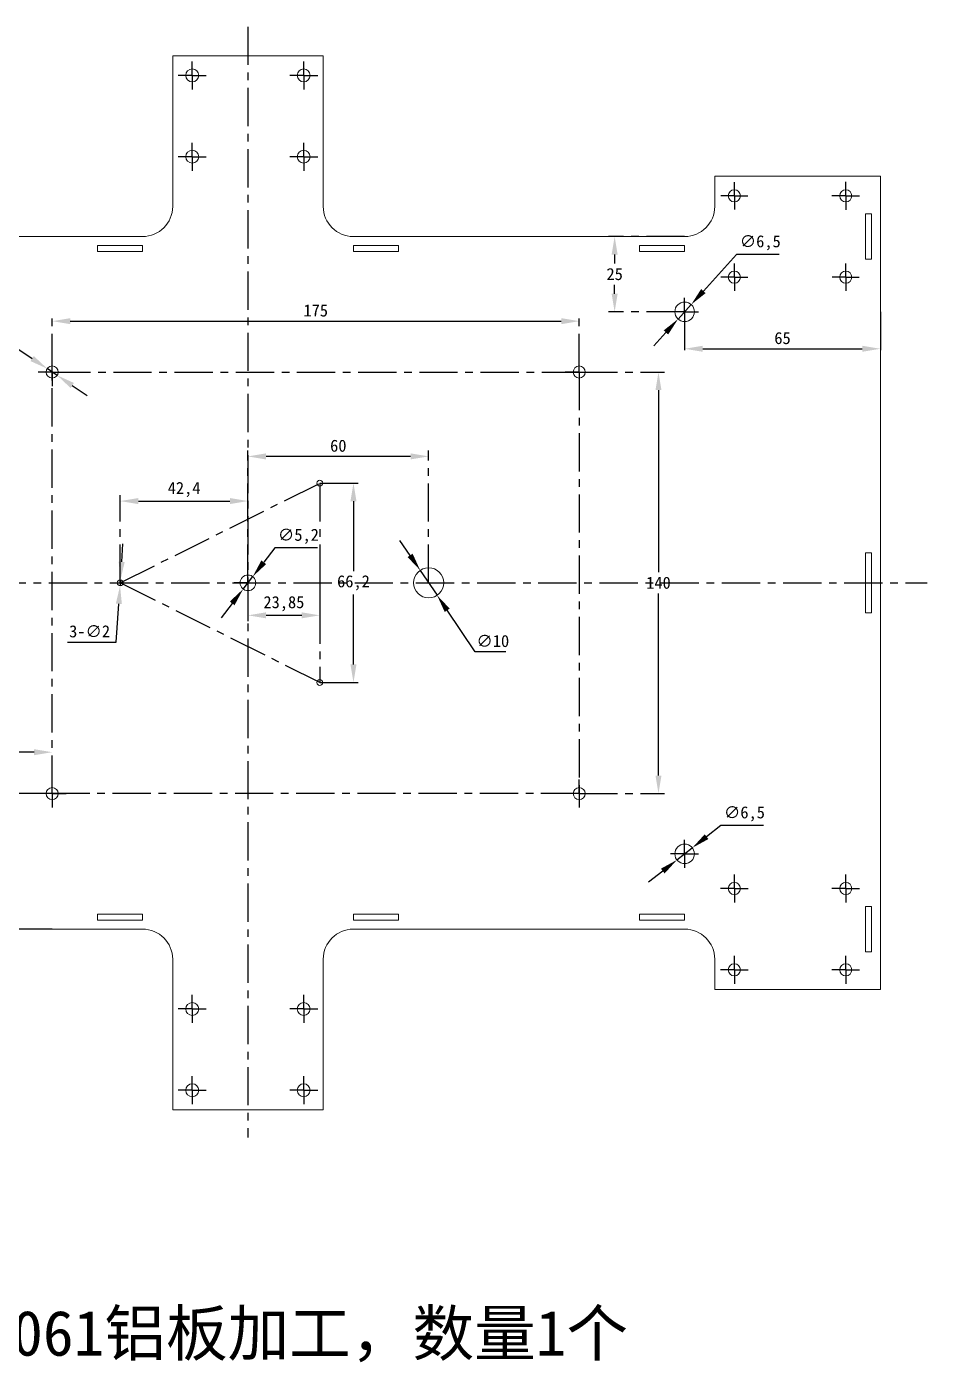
# Model space of a CAD drawing. Header units: millimetres. Extents: x -1259 to 2179, y 223 to 757.
# Drawn here: x -416.3 to -117.2, y 225.2 to 668.7 of the extents above; entities that cross this region are included whole.
import ezdxf

# ---------------------------------------------------------------- set-up
doc = ezdxf.new("R2010")
doc.units = ezdxf.units.MM
doc.header["$PDSIZE"] = -1
doc.linetypes.add('CENTERX2', pattern=[20.32, 12.7, -2.54, 2.54, -2.54])
doc.layers.add('10', color=7, linetype='Continuous')
doc.dimstyles.new('ISO-25', dxfattribs={"dimtxt": 2.5, "dimasz": 2.5, "dimexe": 1.25, "dimexo": 0.625, "dimtad": 1, "dimtxsty": 'Standard', "dimcen": 2.5, "dimadec": 0, "dimazin": 0, "dimtfac": 1, "dimtmove": 0, "dimatfit": 3, "dimfxl": 1, "dimarcsym": 0})

# ---------------------------------------------------------------- blocks, each defined once
blk = doc.blocks.new('SW_CENTERMARKSYMBOL_0')
at = {"layer": '10', "color": 0}
for p, q in [((0, 2.5), (0, 4.5)), ((-2.5, 0), (-4.5, 0)), ((0, 0), (-2.5, 0)), ((0, 0), (0, 2.5)), ((0, 0), (0, -2.5)), ((0, 0), (2.5, 0)), ((2.5, 0), (4.5, 0)), ((0, -2.5), (0, -4.5))]:
    blk.add_line(p, q, dxfattribs=at)
blk = doc.blocks.new('SW_CENTERMARKSYMBOL_1')
at = {"layer": '10', "color": 0}
for p, q in [((0, 2.5), (0, 4.5)), ((-2.5, 0), (-4.5, 0)), ((0, 0), (-2.5, 0)), ((0, 0), (0, 2.5)), ((0, 0), (0, -2.5)), ((0, 0), (2.5, 0)), ((2.5, 0), (4.5, 0)), ((0, -2.5), (0, -4.5))]:
    blk.add_line(p, q, dxfattribs=at)
blk = doc.blocks.new('SW_CENTERMARKSYMBOL_2')
at = {"layer": '10', "color": 0}
for p, q in [((0, 2.5), (0, 4.5)), ((-2.5, 0), (-4.5, 0)), ((0, 0), (-2.5, 0)), ((0, 0), (0, 2.5)), ((0, 0), (0, -2.5)), ((0, 0), (2.5, 0)), ((2.5, 0), (4.5, 0)), ((0, -2.5), (0, -4.5))]:
    blk.add_line(p, q, dxfattribs=at)
blk = doc.blocks.new('SW_CENTERMARKSYMBOL_3')
at = {"layer": '10', "color": 0}
for p, q in [((0, 2.5), (0, 4.5)), ((-2.5, 0), (-4.5, 0)), ((0, 0), (-2.5, 0)), ((0, 0), (0, 2.5)), ((0, 0), (0, -2.5)), ((0, 0), (2.5, 0)), ((2.5, 0), (4.5, 0)), ((0, -2.5), (0, -4.5))]:
    blk.add_line(p, q, dxfattribs=at)
blk = doc.blocks.new('SW_CENTERMARKSYMBOL_4')
at = {"layer": '10', "color": 0}
for p, q in [((0, 2.5), (0, 4.5)), ((-2.5, 0), (-4.5, 0)), ((0, 0), (-2.5, 0)), ((0, 0), (0, 2.5)), ((0, 0), (0, -2.5)), ((0, 0), (2.5, 0)), ((2.5, 0), (4.5, 0)), ((0, -2.5), (0, -4.5))]:
    blk.add_line(p, q, dxfattribs=at)
blk = doc.blocks.new('SW_CENTERMARKSYMBOL_5')
at = {"layer": '10', "color": 0}
for p, q in [((0, 2.5), (0, 4.5)), ((-2.5, 0), (-4.5, 0)), ((0, 0), (-2.5, 0)), ((0, 0), (0, 2.5)), ((0, 0), (0, -2.5)), ((0, 0), (2.5, 0)), ((2.5, 0), (4.5, 0)), ((0, -2.5), (0, -4.5))]:
    blk.add_line(p, q, dxfattribs=at)
blk = doc.blocks.new('SW_CENTERMARKSYMBOL_6')
at = {"layer": '10', "color": 0}
for p, q in [((0, 2.5), (0, 4.5)), ((-2.5, 0), (-4.5, 0)), ((0, 0), (-2.5, 0)), ((0, 0), (0, 2.5)), ((0, 0), (0, -2.5)), ((0, 0), (2.5, 0)), ((2.5, 0), (4.5, 0)), ((0, -2.5), (0, -4.5))]:
    blk.add_line(p, q, dxfattribs=at)
blk = doc.blocks.new('SW_CENTERMARKSYMBOL_7')
at = {"layer": '10', "color": 0}
for p, q in [((0, 2.5), (0, 4.5)), ((-2.5, 0), (-4.5, 0)), ((0, 0), (-2.5, 0)), ((0, 0), (0, 2.5)), ((0, 0), (0, -2.5)), ((0, 0), (2.5, 0)), ((2.5, 0), (4.5, 0)), ((0, -2.5), (0, -4.5))]:
    blk.add_line(p, q, dxfattribs=at)
blk = doc.blocks.new('SW_CENTERMARKSYMBOL_16')
at = {"layer": '10', "color": 0}
for p, q in [((0, 2.5), (0, 4.65)), ((-2.5, 0), (-4.65, 0)), ((0, 0), (-2.5, 0)), ((0, 0), (0, 2.5)), ((0, 0), (0, -2.5)), ((0, 0), (2.5, 0)), ((2.5, 0), (4.65, 0)), ((0, -2.5), (0, -4.65))]:
    blk.add_line(p, q, dxfattribs=at)
blk = doc.blocks.new('SW_CENTERMARKSYMBOL_17')
at = {"layer": '10', "color": 0}
for p, q in [((0, 2.5), (0, 4.65)), ((-2.5, 0), (-4.65, 0)), ((0, 0), (-2.5, 0)), ((0, 0), (0, 2.5)), ((0, 0), (0, -2.5)), ((0, 0), (2.5, 0)), ((2.5, 0), (4.65, 0)), ((0, -2.5), (0, -4.65))]:
    blk.add_line(p, q, dxfattribs=at)
blk = doc.blocks.new('SW_CENTERMARKSYMBOL_18')
at = {"layer": '10', "color": 0}
for p, q in [((0, 2.5), (0, 4.65)), ((-2.5, 0), (-4.65, 0)), ((0, 0), (-2.5, 0)), ((0, 0), (0, 2.5)), ((0, 0), (0, -2.5)), ((0, 0), (2.5, 0)), ((2.5, 0), (4.65, 0)), ((0, -2.5), (0, -4.65))]:
    blk.add_line(p, q, dxfattribs=at)
blk = doc.blocks.new('SW_CENTERMARKSYMBOL_19')
at = {"layer": '10', "color": 0}
for p, q in [((0, 2.5), (0, 4.65)), ((-2.5, 0), (-4.65, 0)), ((0, 0), (-2.5, 0)), ((0, 0), (0, 2.5)), ((0, 0), (0, -2.5)), ((0, 0), (2.5, 0)), ((2.5, 0), (4.65, 0)), ((0, -2.5), (0, -4.65))]:
    blk.add_line(p, q, dxfattribs=at)
blk = doc.blocks.new('SW_CENTERMARKSYMBOL_20')
at = {"layer": '10', "color": 0}
for p, q in [((0, 2.5), (0, 4.65)), ((-2.5, 0), (-4.65, 0)), ((0, 0), (-2.5, 0)), ((0, 0), (0, 2.5)), ((0, 0), (0, -2.5)), ((0, 0), (2.5, 0)), ((2.5, 0), (4.65, 0)), ((0, -2.5), (0, -4.65))]:
    blk.add_line(p, q, dxfattribs=at)
blk = doc.blocks.new('SW_CENTERMARKSYMBOL_21')
at = {"layer": '10', "color": 0}
for p, q in [((0, 2.5), (0, 4.65)), ((-2.5, 0), (-4.65, 0)), ((0, 0), (-2.5, 0)), ((0, 0), (0, 2.5)), ((0, 0), (0, -2.5)), ((0, 0), (2.5, 0)), ((2.5, 0), (4.65, 0)), ((0, -2.5), (0, -4.65))]:
    blk.add_line(p, q, dxfattribs=at)
blk = doc.blocks.new('SW_CENTERMARKSYMBOL_22')
at = {"layer": '10', "color": 0}
for p, q in [((0, 2.5), (0, 4.65)), ((-2.5, 0), (-4.65, 0)), ((0, 0), (-2.5, 0)), ((0, 0), (0, 2.5)), ((0, 0), (0, -2.5)), ((0, 0), (2.5, 0)), ((2.5, 0), (4.65, 0)), ((0, -2.5), (0, -4.65))]:
    blk.add_line(p, q, dxfattribs=at)
blk = doc.blocks.new('SW_CENTERMARKSYMBOL_23')
at = {"layer": '10', "color": 0}
for p, q in [((0, 2.5), (0, 4.65)), ((-2.5, 0), (-4.65, 0)), ((0, 0), (-2.5, 0)), ((0, 0), (0, 2.5)), ((0, 0), (0, -2.5)), ((0, 0), (2.5, 0)), ((2.5, 0), (4.65, 0)), ((0, -2.5), (0, -4.65))]:
    blk.add_line(p, q, dxfattribs=at)
blk = doc.blocks.new('SW_CENTERMARKSYMBOL_24')
at = {"layer": '10', "color": 0}
for p, q in [((0, 2.5), (0, 4.6)), ((-2.5, 0), (-4.6, 0)), ((0, 0), (-2.5, 0)), ((0, 0), (0, 2.5)), ((0, 0), (0, -2.5)), ((0, 0), (2.5, 0)), ((2.5, 0), (4.6, 0)), ((0, -2.5), (0, -4.6))]:
    blk.add_line(p, q, dxfattribs=at)
blk = doc.blocks.new('SW_CENTERMARKSYMBOL_28')
at = {"layer": '10', "color": 0}
for p, q in [((0, 2.5), (0, 4.6)), ((-2.5, 0), (-4.6, 0)), ((0, 0), (-2.5, 0)), ((0, 0), (0, 2.5)), ((0, 0), (0, -2.5)), ((0, 0), (2.5, 0)), ((2.5, 0), (4.6, 0)), ((0, -2.5), (0, -4.6))]:
    blk.add_line(p, q, dxfattribs=at)
blk = doc.blocks.new('SW_CENTERMARKSYMBOL_29')
at = {"layer": '10', "color": 0}
for p, q in [((0, 2.5), (0, 4.6)), ((-2.5, 0), (-4.6, 0)), ((0, 0), (-2.5, 0)), ((0, 0), (0, 2.5)), ((0, 0), (0, -2.5)), ((0, 0), (2.5, 0)), ((2.5, 0), (4.6, 0)), ((0, -2.5), (0, -4.6))]:
    blk.add_line(p, q, dxfattribs=at)
blk = doc.blocks.new('SW_CENTERMARKSYMBOL_30')
at = {"layer": '10', "color": 0}
for p, q in [((0, 2.5), (0, 4.6)), ((-2.5, 0), (-4.6, 0)), ((0, 0), (-2.5, 0)), ((0, 0), (0, 2.5)), ((0, 0), (0, -2.5)), ((0, 0), (2.5, 0)), ((2.5, 0), (4.6, 0)), ((0, -2.5), (0, -4.6))]:
    blk.add_line(p, q, dxfattribs=at)
blk = doc.blocks.new('SW_CENTERMARKSYMBOL_31')
at = {"layer": '10', "color": 0}
for p, q in [((0, 2.5), (0, 4.6)), ((-2.5, 0), (-4.6, 0)), ((0, 0), (-2.5, 0)), ((0, 0), (0, 2.5)), ((0, 0), (0, -2.5)), ((0, 0), (2.5, 0)), ((2.5, 0), (4.6, 0)), ((0, -2.5), (0, -4.6))]:
    blk.add_line(p, q, dxfattribs=at)
blk = doc.blocks.new('SW_CENTERMARKSYMBOL_32')
at = {"layer": '10', "color": 0}
for p, q in [((0, 2.5), (0, 4.6)), ((-2.5, 0), (-4.6, 0)), ((0, 0), (-2.5, 0)), ((0, 0), (0, 2.5)), ((0, 0), (0, -2.5)), ((0, 0), (2.5, 0)), ((2.5, 0), (4.6, 0)), ((0, -2.5), (0, -4.6))]:
    blk.add_line(p, q, dxfattribs=at)
blk = doc.blocks.new('SW_CENTERMARKSYMBOL_33')
at = {"layer": '10', "color": 0}
for p, q in [((0, 2.5), (0, 4.6)), ((-2.5, 0), (-4.6, 0)), ((0, 0), (-2.5, 0)), ((0, 0), (0, 2.5)), ((0, 0), (0, -2.5)), ((0, 0), (2.5, 0)), ((2.5, 0), (4.6, 0)), ((0, -2.5), (0, -4.6))]:
    blk.add_line(p, q, dxfattribs=at)
blk = doc.blocks.new('SW_CENTERMARKSYMBOL_35')
at = {"layer": '10', "color": 0}
for p, q in [((0, 2.5), (0, 4.6)), ((-2.5, 0), (-4.6, 0)), ((0, 0), (-2.5, 0)), ((0, 0), (0, 2.5)), ((0, 0), (0, -2.5)), ((0, 0), (2.5, 0)), ((2.5, 0), (4.6, 0)), ((0, -2.5), (0, -4.6))]:
    blk.add_line(p, q, dxfattribs=at)
blk = doc.blocks.new('SW_CENTERMARKSYMBOL_36')
at = {"layer": '10', "color": 0}
for p, q in [((0, 2.5), (0, 4.6)), ((-2.5, 0), (-4.6, 0)), ((0, 0), (-2.5, 0)), ((0, 0), (0, 2.5)), ((0, 0), (0, -2.5)), ((0, 0), (2.5, 0)), ((2.5, 0), (4.6, 0)), ((0, -2.5), (0, -4.6))]:
    blk.add_line(p, q, dxfattribs=at)
blk = doc.blocks.new('SW_CENTERMARKSYMBOL_37')
at = {"layer": '10', "color": 0}
for p, q in [((0, 2.5), (0, 4.6)), ((-2.5, 0), (-4.6, 0)), ((0, 0), (-2.5, 0)), ((0, 0), (0, 2.5)), ((0, 0), (0, -2.5)), ((0, 0), (2.5, 0)), ((2.5, 0), (4.6, 0)), ((0, -2.5), (0, -4.6))]:
    blk.add_line(p, q, dxfattribs=at)
blk = doc.blocks.new('SW_CENTERMARKSYMBOL_38')
at = {"layer": '10', "color": 0}
for p, q in [((0, 2.5), (0, 4.6)), ((-2.5, 0), (-4.6, 0)), ((0, 0), (-2.5, 0)), ((0, 0), (0, 2.5)), ((0, 0), (0, -2.5)), ((0, 0), (2.5, 0)), ((2.5, 0), (4.6, 0)), ((0, -2.5), (0, -4.6))]:
    blk.add_line(p, q, dxfattribs=at)
blk = doc.blocks.new('SW_CENTERMARKSYMBOL_39')
at = {"layer": '10', "color": 0}
for p, q in [((0, 2.5), (0, 4.6)), ((-2.5, 0), (-4.6, 0)), ((0, 0), (-2.5, 0)), ((0, 0), (0, 2.5)), ((0, 0), (0, -2.5)), ((0, 0), (2.5, 0)), ((2.5, 0), (4.6, 0)), ((0, -2.5), (0, -4.6))]:
    blk.add_line(p, q, dxfattribs=at)
blk = doc.blocks.new('SW_CENTERMARKSYMBOL_40')
at = {"layer": '10', "color": 0}
for p, q in [((-2.5, 0), (-4.25, 0)), ((0, 0), (-2.5, 0)), ((0, 2.5), (0, 4.25)), ((0, 0), (0, 2.5)), ((0, 0), (0, -2.5)), ((0, 0), (2.5, 0)), ((2.5, 0), (4.25, 0)), ((0, -2.5), (0, -4.25))]:
    blk.add_line(p, q, dxfattribs=at)
blk = doc.blocks.new('SW_CENTERMARKSYMBOL_41')
at = {"layer": '10', "color": 0}
for p, q in [((-2.5, 0), (-4.25, 0)), ((0, 0), (-2.5, 0)), ((0, 2.5), (0, 4.25)), ((0, 0), (0, 2.5)), ((0, 0), (0, -2.5)), ((0, 0), (2.5, 0)), ((2.5, 0), (4.25, 0)), ((0, -2.5), (0, -4.25))]:
    blk.add_line(p, q, dxfattribs=at)
blk = doc.blocks.new('SW_CENTERMARKSYMBOL_42')
at = {"layer": '10', "color": 0}
for p, q in [((-2.5, 0), (-4.25, 0)), ((0, 0), (-2.5, 0)), ((0, 2.5), (0, 4.25)), ((0, 0), (0, 2.5)), ((0, 0), (0, -2.5)), ((0, 0), (2.5, 0)), ((2.5, 0), (4.25, 0)), ((0, -2.5), (0, -4.25))]:
    blk.add_line(p, q, dxfattribs=at)
blk = doc.blocks.new('SW_CENTERMARKSYMBOL_51')
at = {"layer": '10', "color": 0}
for p, q in [((0, 2.5), (0, 4.5)), ((-2.5, 0), (-4.5, 0)), ((0, 0), (-2.5, 0)), ((0, 0), (0, 2.5)), ((0, 0), (0, -2.5)), ((0, 0), (2.5, 0)), ((2.5, 0), (4.5, 0)), ((0, -2.5), (0, -4.5))]:
    blk.add_line(p, q, dxfattribs=at)
blk = doc.blocks.new('SW_CENTERMARKSYMBOL_52')
at = {"layer": '10', "color": 0}
for p, q in [((0, 2.5), (0, 4.5)), ((-2.5, 0), (-4.5, 0)), ((0, 0), (-2.5, 0)), ((0, 0), (0, 2.5)), ((0, 0), (0, -2.5)), ((0, 0), (2.5, 0)), ((2.5, 0), (4.5, 0)), ((0, -2.5), (0, -4.5))]:
    blk.add_line(p, q, dxfattribs=at)
blk = doc.blocks.new('SW_CENTERMARKSYMBOL_53')
at = {"layer": '10', "color": 0}
for p, q in [((0, 2.5), (0, 4.5)), ((-2.5, 0), (-4.5, 0)), ((0, 0), (-2.5, 0)), ((0, 0), (0, 2.5)), ((0, 0), (0, -2.5)), ((0, 0), (2.5, 0)), ((2.5, 0), (4.5, 0)), ((0, -2.5), (0, -4.5))]:
    blk.add_line(p, q, dxfattribs=at)
blk = doc.blocks.new('SW_CENTERMARKSYMBOL_54')
at = {"layer": '10', "color": 0}
for p, q in [((0, 2.5), (0, 4.5)), ((-2.5, 0), (-4.5, 0)), ((0, 0), (-2.5, 0)), ((0, 0), (0, 2.5)), ((0, 0), (0, -2.5)), ((0, 0), (2.5, 0)), ((2.5, 0), (4.5, 0)), ((0, -2.5), (0, -4.5))]:
    blk.add_line(p, q, dxfattribs=at)
blk = doc.blocks.new('SW_CENTERMARKSYMBOL_55')
at = {"layer": '10', "color": 0}
for p, q in [((0, 2.5), (0, 4.5)), ((-2.5, 0), (-4.5, 0)), ((0, 0), (-2.5, 0)), ((0, 0), (0, 2.5)), ((0, 0), (0, -2.5)), ((0, 0), (2.5, 0)), ((2.5, 0), (4.5, 0)), ((0, -2.5), (0, -4.5))]:
    blk.add_line(p, q, dxfattribs=at)
blk = doc.blocks.new('SW_CENTERMARKSYMBOL_56')
at = {"layer": '10', "color": 0}
for p, q in [((0, 2.5), (0, 4.5)), ((-2.5, 0), (-4.5, 0)), ((0, 0), (-2.5, 0)), ((0, 0), (0, 2.5)), ((0, 0), (0, -2.5)), ((0, 0), (2.5, 0)), ((2.5, 0), (4.5, 0)), ((0, -2.5), (0, -4.5))]:
    blk.add_line(p, q, dxfattribs=at)
blk = doc.blocks.new('SW_CENTERMARKSYMBOL_57')
at = {"layer": '10', "color": 0}
for p, q in [((0, 2.5), (0, 4.5)), ((-2.5, 0), (-4.5, 0)), ((0, 0), (-2.5, 0)), ((0, 0), (0, 2.5)), ((0, 0), (0, -2.5)), ((0, 0), (2.5, 0)), ((2.5, 0), (4.5, 0)), ((0, -2.5), (0, -4.5))]:
    blk.add_line(p, q, dxfattribs=at)
blk = doc.blocks.new('SW_CENTERMARKSYMBOL_58')
at = {"layer": '10', "color": 0}
for p, q in [((0, 2.5), (0, 4.5)), ((-2.5, 0), (-4.5, 0)), ((0, 0), (-2.5, 0)), ((0, 0), (0, 2.5)), ((0, 0), (0, -2.5)), ((0, 0), (2.5, 0)), ((2.5, 0), (4.5, 0)), ((0, -2.5), (0, -4.5))]:
    blk.add_line(p, q, dxfattribs=at)
blk = doc.blocks.new('SW_CENTERMARKSYMBOL_59')
at = {"layer": '10', "color": 0}
for p, q in [((0, 2.5), (0, 4.5)), ((-2.5, 0), (-4.5, 0)), ((0, 0), (-2.5, 0)), ((0, 0), (0, 2.5)), ((0, 0), (0, -2.5)), ((0, 0), (2.5, 0)), ((2.5, 0), (4.5, 0)), ((0, -2.5), (0, -4.5))]:
    blk.add_line(p, q, dxfattribs=at)
blk = doc.blocks.new('SW_CENTERMARKSYMBOL_63')
at = {"layer": '10', "color": 0}
for p, q in [((0, 2.5), (0, 4.65)), ((-2.5, 0), (-4.65, 0)), ((0, 0), (-2.5, 0)), ((0, 0), (0, 2.5)), ((0, 0), (0, -2.5)), ((0, 0), (2.5, 0)), ((2.5, 0), (4.65, 0)), ((0, -2.5), (0, -4.65))]:
    blk.add_line(p, q, dxfattribs=at)
blk = doc.blocks.new('SW_CENTERMARKSYMBOL_64')
at = {"layer": '10', "color": 0}
for p, q in [((0, 2.5), (0, 4.65)), ((-2.5, 0), (-4.65, 0)), ((0, 0), (-2.5, 0)), ((0, 0), (0, 2.5)), ((0, 0), (0, -2.5)), ((0, 0), (2.5, 0)), ((2.5, 0), (4.65, 0)), ((0, -2.5), (0, -4.65))]:
    blk.add_line(p, q, dxfattribs=at)
blk = doc.blocks.new('SW_CENTERMARKSYMBOL_65')
at = {"layer": '10', "color": 0}
for p, q in [((0, 2.5), (0, 4.65)), ((-2.5, 0), (-4.65, 0)), ((0, 0), (-2.5, 0)), ((0, 0), (0, 2.5)), ((0, 0), (0, -2.5)), ((0, 0), (2.5, 0)), ((2.5, 0), (4.65, 0)), ((0, -2.5), (0, -4.65))]:
    blk.add_line(p, q, dxfattribs=at)
blk = doc.blocks.new('SW_CENTERMARKSYMBOL_66')
at = {"layer": '10', "color": 0}
for p, q in [((0, 2.5), (0, 4.65)), ((-2.5, 0), (-4.65, 0)), ((0, 0), (-2.5, 0)), ((0, 0), (0, 2.5)), ((0, 0), (0, -2.5)), ((0, 0), (2.5, 0)), ((2.5, 0), (4.65, 0)), ((0, -2.5), (0, -4.65))]:
    blk.add_line(p, q, dxfattribs=at)
blk = doc.blocks.new('SW_CENTERMARKSYMBOL_67')
at = {"layer": '10', "color": 0}
for p, q in [((0, 2.5), (0, 4.65)), ((-2.5, 0), (-4.65, 0)), ((0, 0), (-2.5, 0)), ((0, 0), (0, 2.5)), ((0, 0), (0, -2.5)), ((0, 0), (2.5, 0)), ((2.5, 0), (4.65, 0)), ((0, -2.5), (0, -4.65))]:
    blk.add_line(p, q, dxfattribs=at)
blk = doc.blocks.new('SW_CENTERMARKSYMBOL_68')
at = {"layer": '10', "color": 0}
for p, q in [((0, 2.5), (0, 4.6)), ((-2.5, 0), (-4.6, 0)), ((0, 0), (-2.5, 0)), ((0, 0), (0, 2.5)), ((0, 0), (0, -2.5)), ((0, 0), (2.5, 0)), ((2.5, 0), (4.6, 0)), ((0, -2.5), (0, -4.6))]:
    blk.add_line(p, q, dxfattribs=at)
blk = doc.blocks.new('*D165')
at = {"color": 3, "lineweight": -2, "transparency": 16777216}
for p, q in [((-384.72, 491), (-384.32, 496.98)), ((-385.12, 485.01), (-385.26, 483.01)), ((-386.51, 464.36), (-385.66, 477.03)), ((-402.7, 464.36), (-386.51, 464.36))]:
    blk.add_line(p, q, dxfattribs=at)
at = {"color": 3, "linetype": 'CENTERX2', "transparency": 16777216}
for points in [[(-385.72, 491.06), (-383.72, 490.93), (-385.12, 485.01)], [(-386.66, 477.09), (-384.66, 476.96), (-385.26, 483.01)]]:
    blk.add_solid(points, dxfattribs=at)
at = {"layer": 'Defpoints', "color": 0, "linetype": 'CENTERX2', "transparency": 16777216}
for p in [(-385.12, 485.01), (-385.26, 483.01)]:
    blk.add_point(p, dxfattribs=at)
at = {"color": 3, "linetype": 'CENTERX2', "transparency": 16777216, "insert": (-395.37, 467.88), "char_height": 4, "attachment_point": 5}
blk.add_mtext('3-∅2', dxfattribs=at)
blk = doc.blocks.new('*D166')
at = {"color": 3, "lineweight": -2, "transparency": 16777216}
for p, q in [((-440.07, 564.8), (-423.88, 564.8)), ((-423.88, 564.8), (-414.44, 558.47)), ((-406.13, 552.9), (-409.45, 555.13)), ((-401.15, 549.56), (-396.16, 546.21))]:
    blk.add_line(p, q, dxfattribs=at)
at = {"color": 3, "linetype": 'CENTERX2', "transparency": 16777216}
for points in [[(-413.88, 559.3), (-414.99, 557.64), (-409.45, 555.13)], [(-400.59, 550.39), (-401.7, 548.72), (-406.13, 552.9)]]:
    blk.add_solid(points, dxfattribs=at)
at = {"layer": 'Defpoints', "color": 0, "linetype": 'CENTERX2', "transparency": 16777216}
for p in [(-409.45, 555.13), (-406.13, 552.9)]:
    blk.add_point(p, dxfattribs=at)
at = {"color": 3, "linetype": 'CENTERX2', "transparency": 16777216, "insert": (-432.74, 568.33), "char_height": 4, "attachment_point": 5}
blk.add_mtext('4-M4', dxfattribs=at)
blk = doc.blocks.new('*D167')
at = {"color": 3, "linetype": 'CENTERX2', "lineweight": -2, "transparency": 16777216}
for p, q in [((-407.79, 554.01), (-407.79, 572.9)), ((-232.79, 554.01), (-232.79, 572.9))]:
    blk.add_line(p, q, dxfattribs=at)
at = {"color": 3, "lineweight": -2, "transparency": 16777216}
blk.add_line((-401.79, 570.9), (-238.79, 570.9), dxfattribs=at)
at = {"color": 3, "linetype": 'CENTERX2', "transparency": 16777216}
for points in [[(-401.79, 571.9), (-401.79, 569.9), (-407.79, 570.9)], [(-238.79, 571.9), (-238.79, 569.9), (-232.79, 570.9)]]:
    blk.add_solid(points, dxfattribs=at)
at = {"layer": 'Defpoints', "color": 0, "linetype": 'CENTERX2', "transparency": 16777216}
for p in [(-232.79, 570.9), (-407.79, 554.01), (-232.79, 554.01)]:
    blk.add_point(p, dxfattribs=at)
at = {"color": 3, "linetype": 'CENTERX2', "transparency": 16777216, "insert": (-320.29, 574.42), "char_height": 4, "attachment_point": 5}
blk.add_mtext('175', dxfattribs=at)
blk = doc.blocks.new('*D168')
at = {"color": 3, "linetype": 'CENTERX2', "lineweight": -2, "transparency": 16777216}
for p, q in [((-232.79, 554.01), (-204.48, 554.01)), ((-232.79, 414.01), (-204.48, 414.01))]:
    blk.add_line(p, q, dxfattribs=at)
at = {"color": 3, "lineweight": -2, "transparency": 16777216}
for p, q in [((-206.48, 548.01), (-206.48, 487.54)), ((-206.48, 420.01), (-206.48, 480.49))]:
    blk.add_line(p, q, dxfattribs=at)
at = {"color": 3, "linetype": 'CENTERX2', "transparency": 16777216}
for points in [[(-207.48, 548.01), (-205.48, 548.01), (-206.48, 554.01)], [(-207.48, 420.01), (-205.48, 420.01), (-206.48, 414.01)]]:
    blk.add_solid(points, dxfattribs=at)
at = {"layer": 'Defpoints', "color": 0, "linetype": 'CENTERX2', "transparency": 16777216}
for p in [(-232.79, 554.01), (-206.48, 554.01), (-232.79, 414.01)]:
    blk.add_point(p, dxfattribs=at)
at = {"color": 3, "linetype": 'CENTERX2', "transparency": 16777216, "insert": (-206.48, 484.01), "char_height": 4, "attachment_point": 5}
blk.add_mtext('140', dxfattribs=at)
blk = doc.blocks.new('*D169')
at = {"color": 3, "linetype": 'CENTERX2', "lineweight": -2, "transparency": 16777216}
for p, q in [((-407.79, 414.01), (-426.95, 414.01)), ((-407.79, 369.01), (-426.95, 369.01))]:
    blk.add_line(p, q, dxfattribs=at)
at = {"color": 3, "lineweight": -2, "transparency": 16777216}
for p, q in [((-424.95, 408.01), (-424.95, 395.04)), ((-424.95, 375.01), (-424.95, 387.99))]:
    blk.add_line(p, q, dxfattribs=at)
at = {"color": 3, "linetype": 'CENTERX2', "transparency": 16777216}
for points in [[(-425.95, 408.01), (-423.95, 408.01), (-424.95, 414.01)], [(-425.95, 375.01), (-423.95, 375.01), (-424.95, 369.01)]]:
    blk.add_solid(points, dxfattribs=at)
at = {"layer": 'Defpoints', "color": 0, "linetype": 'CENTERX2', "transparency": 16777216}
for p in [(-407.79, 414.01), (-424.95, 369.01), (-407.79, 369.01)]:
    blk.add_point(p, dxfattribs=at)
at = {"color": 3, "linetype": 'CENTERX2', "transparency": 16777216, "insert": (-424.95, 391.51), "char_height": 4, "attachment_point": 5}
blk.add_mtext('45', dxfattribs=at)
blk = doc.blocks.new('*D170')
at = {"color": 3, "linetype": 'CENTERX2', "lineweight": -2, "transparency": 16777216}
for p, q in [((-552.79, 414.01), (-552.79, 429.77)), ((-407.79, 414.01), (-407.79, 429.77))]:
    blk.add_line(p, q, dxfattribs=at)
at = {"color": 3, "lineweight": -2, "transparency": 16777216}
blk.add_line((-413.79, 427.77), (-546.79, 427.77), dxfattribs=at)
at = {"color": 3, "linetype": 'CENTERX2', "transparency": 16777216}
for points in [[(-546.79, 428.77), (-546.79, 426.77), (-552.79, 427.77)], [(-413.79, 428.77), (-413.79, 426.77), (-407.79, 427.77)]]:
    blk.add_solid(points, dxfattribs=at)
at = {"layer": 'Defpoints', "color": 0, "linetype": 'CENTERX2', "transparency": 16777216}
for p in [(-552.79, 427.77), (-552.79, 414.01), (-407.79, 414.01)]:
    blk.add_point(p, dxfattribs=at)
at = {"color": 3, "linetype": 'CENTERX2', "transparency": 16777216, "insert": (-480.29, 431.29), "char_height": 4, "attachment_point": 5}
blk.add_mtext('145', dxfattribs=at)
blk = doc.blocks.new('*D171')
at = {"color": 3, "linetype": 'CENTERX2', "lineweight": -2, "transparency": 16777216}
for p, q in [((-342.79, 484.01), (-342.79, 527.99)), ((-282.79, 484.01), (-282.79, 527.99))]:
    blk.add_line(p, q, dxfattribs=at)
at = {"color": 3, "lineweight": -2, "transparency": 16777216}
blk.add_line((-288.79, 525.99), (-336.79, 525.99), dxfattribs=at)
at = {"color": 3, "linetype": 'CENTERX2', "transparency": 16777216}
for points in [[(-336.79, 526.99), (-336.79, 524.99), (-342.79, 525.99)], [(-288.79, 526.99), (-288.79, 524.99), (-282.79, 525.99)]]:
    blk.add_solid(points, dxfattribs=at)
at = {"layer": 'Defpoints', "color": 0, "linetype": 'CENTERX2', "transparency": 16777216}
for p in [(-342.79, 525.99), (-342.79, 484.01), (-282.79, 484.01)]:
    blk.add_point(p, dxfattribs=at)
at = {"color": 3, "linetype": 'CENTERX2', "transparency": 16777216, "insert": (-312.79, 529.52), "char_height": 4, "attachment_point": 5}
blk.add_mtext('60', dxfattribs=at)
blk = doc.blocks.new('*D172')
at = {"color": 3, "linetype": 'CENTERX2', "lineweight": -2, "transparency": 16777216}
for p, q in [((-197.79, 599.01), (-223.03, 599.01)), ((-197.79, 574.01), (-223.03, 574.01))]:
    blk.add_line(p, q, dxfattribs=at)
at = {"color": 3, "lineweight": -2, "transparency": 16777216}
for p, q in [((-221.03, 593.01), (-221.03, 590.04)), ((-221.03, 580.01), (-221.03, 582.99))]:
    blk.add_line(p, q, dxfattribs=at)
at = {"color": 3, "linetype": 'CENTERX2', "transparency": 16777216}
for points in [[(-222.03, 593.01), (-220.03, 593.01), (-221.03, 599.01)], [(-222.03, 580.01), (-220.03, 580.01), (-221.03, 574.01)]]:
    blk.add_solid(points, dxfattribs=at)
at = {"layer": 'Defpoints', "color": 0, "linetype": 'CENTERX2', "transparency": 16777216}
for p in [(-221.03, 599.01), (-197.79, 599.01), (-197.79, 574.01)]:
    blk.add_point(p, dxfattribs=at)
at = {"color": 3, "linetype": 'CENTERX2', "transparency": 16777216, "insert": (-221.03, 586.51), "char_height": 4, "attachment_point": 5}
blk.add_mtext('25', dxfattribs=at)
blk = doc.blocks.new('*D173')
at = {"color": 3, "linetype": 'CENTERX2', "lineweight": -2, "transparency": 16777216}
for p, q in [((-197.79, 574.01), (-197.79, 559.73)), ((-132.79, 574.01), (-132.79, 559.73))]:
    blk.add_line(p, q, dxfattribs=at)
at = {"color": 3, "lineweight": -2, "transparency": 16777216}
blk.add_line((-191.79, 561.73), (-138.79, 561.73), dxfattribs=at)
at = {"color": 3, "linetype": 'CENTERX2', "transparency": 16777216}
for points in [[(-191.79, 562.73), (-191.79, 560.73), (-197.79, 561.73)], [(-138.79, 562.73), (-138.79, 560.73), (-132.79, 561.73)]]:
    blk.add_solid(points, dxfattribs=at)
at = {"layer": 'Defpoints', "color": 0, "linetype": 'CENTERX2', "transparency": 16777216}
for p in [(-197.79, 574.01), (-132.79, 574.01), (-132.79, 561.73)]:
    blk.add_point(p, dxfattribs=at)
at = {"color": 3, "linetype": 'CENTERX2', "transparency": 16777216, "insert": (-165.29, 565.26), "char_height": 4, "attachment_point": 5}
blk.add_mtext('65', dxfattribs=at)
blk = doc.blocks.new('*D174')
at = {"color": 3, "lineweight": -2, "transparency": 16777216}
for p, q in [((-180.54, 593.06), (-191.58, 580.87)), ((-166.35, 593.06), (-180.54, 593.06)), ((-199.97, 571.6), (-195.61, 576.42)), ((-204, 567.16), (-208.03, 562.71))]:
    blk.add_line(p, q, dxfattribs=at)
at = {"color": 3, "linetype": 'CENTERX2', "transparency": 16777216}
for points in [[(-192.32, 581.54), (-190.84, 580.2), (-195.61, 576.42)], [(-204.74, 567.83), (-203.26, 566.48), (-199.97, 571.6)]]:
    blk.add_solid(points, dxfattribs=at)
at = {"layer": 'Defpoints', "color": 0, "linetype": 'CENTERX2', "transparency": 16777216}
for p in [(-195.61, 576.42), (-199.97, 571.6)]:
    blk.add_point(p, dxfattribs=at)
at = {"color": 3, "linetype": 'CENTERX2', "transparency": 16777216, "insert": (-172.68, 596.91), "char_height": 4, "attachment_point": 5}
blk.add_mtext('∅6,5', dxfattribs=at)
blk = doc.blocks.new('*D175')
at = {"color": 3, "lineweight": -2, "transparency": 16777216}
for p, q in [((-185.8, 403.43), (-190.52, 399.72)), ((-171.61, 403.43), (-185.8, 403.43)), ((-200.35, 392), (-195.24, 396.02)), ((-205.07, 388.3), (-209.79, 384.59))]:
    blk.add_line(p, q, dxfattribs=at)
at = {"color": 3, "linetype": 'CENTERX2', "transparency": 16777216}
for points in [[(-191.13, 400.51), (-189.9, 398.94), (-195.24, 396.02)], [(-205.68, 389.09), (-204.45, 387.51), (-200.35, 392)]]:
    blk.add_solid(points, dxfattribs=at)
at = {"layer": 'Defpoints', "color": 0, "linetype": 'CENTERX2', "transparency": 16777216}
for p in [(-195.24, 396.02), (-200.35, 392)]:
    blk.add_point(p, dxfattribs=at)
at = {"color": 3, "linetype": 'CENTERX2', "transparency": 16777216, "insert": (-177.94, 407.29), "char_height": 4, "attachment_point": 5}
blk.add_mtext('∅6,5', dxfattribs=at)
blk = doc.blocks.new('*D176')
at = {"color": 3, "lineweight": -2, "transparency": 16777216}
for p, q in [((-288.95, 493.13), (-292.31, 498.1)), ((-285.59, 488.16), (-279.99, 479.87)), ((-267.35, 461.14), (-276.64, 474.9)), ((-257.16, 461.14), (-267.35, 461.14))]:
    blk.add_line(p, q, dxfattribs=at)
at = {"color": 3, "linetype": 'CENTERX2', "transparency": 16777216}
for points in [[(-288.12, 493.69), (-289.78, 492.57), (-285.59, 488.16)], [(-275.81, 475.46), (-277.46, 474.34), (-279.99, 479.87)]]:
    blk.add_solid(points, dxfattribs=at)
at = {"layer": 'Defpoints', "color": 0, "linetype": 'CENTERX2', "transparency": 16777216}
for p in [(-285.59, 488.16), (-279.99, 479.87)]:
    blk.add_point(p, dxfattribs=at)
at = {"color": 3, "linetype": 'CENTERX2', "transparency": 16777216, "insert": (-261.49, 464.67), "char_height": 4, "attachment_point": 5}
blk.add_mtext('∅10', dxfattribs=at)
blk = doc.blocks.new('*D177')
at = {"color": 3, "lineweight": -2, "transparency": 16777216}
for p, q in [((-333.9, 495.59), (-337.55, 490.83)), ((-319.71, 495.59), (-333.9, 495.59)), ((-344.38, 481.95), (-341.21, 486.07)), ((-348.03, 477.19), (-351.69, 472.43))]:
    blk.add_line(p, q, dxfattribs=at)
at = {"color": 3, "linetype": 'CENTERX2', "transparency": 16777216}
for points in [[(-338.34, 491.44), (-336.76, 490.22), (-341.21, 486.07)], [(-348.82, 477.8), (-347.24, 476.58), (-344.38, 481.95)]]:
    blk.add_solid(points, dxfattribs=at)
at = {"layer": 'Defpoints', "color": 0, "linetype": 'CENTERX2', "transparency": 16777216}
for p in [(-341.21, 486.07), (-344.38, 481.95)]:
    blk.add_point(p, dxfattribs=at)
at = {"color": 3, "linetype": 'CENTERX2', "transparency": 16777216, "insert": (-326.04, 499.45), "char_height": 4, "attachment_point": 5}
blk.add_mtext('∅5,2', dxfattribs=at)
blk = doc.blocks.new('*D178')
at = {"color": 3, "linetype": 'CENTERX2', "lineweight": -2, "transparency": 16777216}
for p, q in [((-385.19, 484.01), (-385.19, 513.16)), ((-342.79, 484.01), (-342.79, 513.16))]:
    blk.add_line(p, q, dxfattribs=at)
at = {"color": 3, "lineweight": -2, "transparency": 16777216}
blk.add_line((-379.19, 511.16), (-348.79, 511.16), dxfattribs=at)
at = {"color": 3, "linetype": 'CENTERX2', "transparency": 16777216}
for points in [[(-379.19, 512.16), (-379.19, 510.16), (-385.19, 511.16)], [(-348.79, 512.16), (-348.79, 510.16), (-342.79, 511.16)]]:
    blk.add_solid(points, dxfattribs=at)
at = {"layer": 'Defpoints', "color": 0, "linetype": 'CENTERX2', "transparency": 16777216}
for p in [(-342.79, 511.16), (-385.19, 484.01), (-342.79, 484.01)]:
    blk.add_point(p, dxfattribs=at)
at = {"color": 3, "linetype": 'CENTERX2', "transparency": 16777216, "insert": (-363.99, 515.01), "char_height": 4, "attachment_point": 5}
blk.add_mtext('42,4', dxfattribs=at)
blk = doc.blocks.new('*D179')
at = {"color": 3, "linetype": 'CENTERX2', "lineweight": -2, "transparency": 16777216}
for p, q in [((-318.94, 517.11), (-305.76, 517.11)), ((-318.94, 450.91), (-305.76, 450.91))]:
    blk.add_line(p, q, dxfattribs=at)
at = {"color": 3, "lineweight": -2, "transparency": 16777216}
for p, q in [((-307.76, 511.11), (-307.76, 487.87)), ((-307.76, 456.91), (-307.76, 480.15))]:
    blk.add_line(p, q, dxfattribs=at)
at = {"color": 3, "linetype": 'CENTERX2', "transparency": 16777216}
for points in [[(-308.76, 511.11), (-306.76, 511.11), (-307.76, 517.11)], [(-308.76, 456.91), (-306.76, 456.91), (-307.76, 450.91)]]:
    blk.add_solid(points, dxfattribs=at)
at = {"layer": 'Defpoints', "color": 0, "linetype": 'CENTERX2', "transparency": 16777216}
for p in [(-318.94, 517.11), (-318.94, 450.91), (-307.76, 450.91)]:
    blk.add_point(p, dxfattribs=at)
at = {"color": 3, "linetype": 'CENTERX2', "transparency": 16777216, "insert": (-307.76, 484.01), "char_height": 4, "attachment_point": 5}
blk.add_mtext('66,2', dxfattribs=at)
blk = doc.blocks.new('*D180')
at = {"color": 3, "linetype": 'CENTERX2', "lineweight": -2, "transparency": 16777216}
for p, q in [((-342.79, 484.01), (-342.79, 471.22)), ((-318.94, 484.01), (-318.94, 471.22))]:
    blk.add_line(p, q, dxfattribs=at)
at = {"color": 3, "lineweight": -2, "transparency": 16777216}
blk.add_line((-336.79, 473.22), (-324.94, 473.22), dxfattribs=at)
at = {"color": 3, "linetype": 'CENTERX2', "transparency": 16777216}
for points in [[(-336.79, 474.22), (-336.79, 472.22), (-342.79, 473.22)], [(-324.94, 474.22), (-324.94, 472.22), (-318.94, 473.22)]]:
    blk.add_solid(points, dxfattribs=at)
at = {"layer": 'Defpoints', "color": 0, "linetype": 'CENTERX2', "transparency": 16777216}
for p in [(-342.79, 484.01), (-318.94, 484.01), (-318.94, 473.22)]:
    blk.add_point(p, dxfattribs=at)
at = {"color": 3, "linetype": 'CENTERX2', "transparency": 16777216, "insert": (-330.86, 477.08), "char_height": 4, "attachment_point": 5}
blk.add_mtext('23,85', dxfattribs=at)

msp = doc.modelspace()

# ---------------------------------------------------------------- linework, layer by layer
at = {"color": 1, "linetype": 'CENTERX2'}
for p, q in [((-342.791, 668.674), (-342.791, 299.886)), ((-407.791, 554.012), (-232.791, 554.012)), ((-407.791, 414.012), (-407.791, 554.012)), ((-232.791, 554.012), (-232.791, 414.012)), ((-385.191, 484.012), (-318.937, 517.112)), ((-318.937, 517.112), (-318.937, 450.912)), ((-571.494, 484.012), (-117.221, 484.012)), ((-318.937, 450.912), (-385.191, 484.012)), ((-232.791, 414.012), (-407.791, 414.012))]:
    msp.add_line(p, q, dxfattribs=at)
at = {"color": 7, "linetype": 'Continuous', "lineweight": 15}
for p, q in [((-367.791, 609.012), (-367.791, 659.012)), ((-367.791, 659.012), (-317.791, 659.012)), ((-317.791, 659.012), (-317.791, 609.012)), ((-187.791, 619.012), (-187.791, 609.012)), ((-187.791, 619.012), (-132.791, 619.012)), ((-132.791, 619.012), (-132.791, 349.012)), ((-137.791, 606.512), (-135.791, 606.512)), ((-137.791, 591.512), (-137.791, 606.512)), ((-135.791, 606.512), (-135.791, 591.512)), ((-487.791, 599.012), (-377.791, 599.012)), ((-197.791, 599.012), (-307.791, 599.012)), ((-392.791, 596.012), (-377.791, 596.012)), ((-392.791, 594.012), (-392.791, 596.012)), ((-377.791, 596.012), (-377.791, 594.012)), ((-307.791, 596.012), (-292.791, 596.012)), ((-307.791, 594.012), (-307.791, 596.012)), ((-292.791, 596.012), (-292.791, 594.012)), ((-212.791, 596.012), (-197.791, 596.012)), ((-212.791, 594.012), (-212.791, 596.012)), ((-197.791, 596.012), (-197.791, 594.012)), ((-377.791, 594.012), (-392.791, 594.012)), ((-292.791, 594.012), (-307.791, 594.012)), ((-197.791, 594.012), (-212.791, 594.012)), ((-135.791, 591.512), (-137.791, 591.512)), ((-137.791, 494.012), (-135.791, 494.012)), ((-137.791, 474.012), (-137.791, 494.012)), ((-135.791, 494.012), (-135.791, 474.012)), ((-135.791, 474.012), (-137.791, 474.012)), ((-392.791, 372.012), (-392.791, 374.012)), ((-392.791, 374.012), (-377.791, 374.012)), ((-377.791, 374.012), (-377.791, 372.012)), ((-307.791, 374.012), (-292.791, 374.012)), ((-307.791, 372.012), (-307.791, 374.012)), ((-292.791, 374.012), (-292.791, 372.012)), ((-212.791, 374.012), (-197.791, 374.012)), ((-212.791, 372.012), (-212.791, 374.012)), ((-197.791, 374.012), (-197.791, 372.012)), ((-137.791, 376.512), (-135.791, 376.512)), ((-137.791, 361.512), (-137.791, 376.512)), ((-135.791, 376.512), (-135.791, 361.512)), ((-487.791, 369.012), (-377.791, 369.012)), ((-377.791, 372.012), (-392.791, 372.012)), ((-292.791, 372.012), (-307.791, 372.012)), ((-197.791, 369.012), (-307.791, 369.012)), ((-197.791, 372.012), (-212.791, 372.012)), ((-135.791, 361.512), (-137.791, 361.512)), ((-367.791, 309.012), (-367.791, 359.012)), ((-317.791, 359.012), (-317.791, 309.012)), ((-187.791, 349.012), (-187.791, 359.012)), ((-132.791, 349.012), (-187.791, 349.012)), ((-317.791, 309.012), (-367.791, 309.012))]:
    msp.add_line(p, q, dxfattribs=at)
for centre, radius in [((-361.291, 652.512), 2.15), ((-324.291, 652.512), 2.15), ((-361.291, 625.512), 2.15), ((-324.291, 625.512), 2.15), ((-181.291, 612.512), 2), ((-144.291, 612.512), 2), ((-181.291, 585.512), 2), ((-144.291, 585.512), 2), ((-197.791, 574.012), 3.25), ((-407.791, 554.012), 2), ((-232.791, 554.012), 2), ((-318.937, 517.112), 1), ((-282.791, 484.012), 5), ((-385.191, 484.012), 1), ((-342.791, 484.012), 2.6), ((-318.937, 450.912), 1), ((-407.791, 414.012), 2), ((-232.791, 414.012), 2), ((-197.791, 394.012), 3.25), ((-181.291, 382.512), 2), ((-144.291, 382.512), 2), ((-181.291, 355.512), 2), ((-144.291, 355.512), 2), ((-361.291, 342.512), 2.15), ((-324.291, 342.512), 2.15), ((-361.291, 315.512), 2.15), ((-324.291, 315.512), 2.15)]:
    msp.add_circle(centre, radius, dxfattribs=at)
for centre, start, end in [((-377.791, 609.012), 270, 0), ((-307.791, 609.012), 180, 270), ((-197.791, 609.012), 270, 0), ((-377.791, 359.012), 0, 90), ((-307.791, 359.012), 90, 180), ((-197.791, 359.012), 0, 90)]:
    msp.add_arc(centre, 10, start, end, dxfattribs=at)

# ---------------------------------------------------------------- block references
at = {"layer": '10'}
for name, p in [('SW_CENTERMARKSYMBOL_23', (-361.291, 652.512)), ('SW_CENTERMARKSYMBOL_58', (-361.291, 652.512)), ('SW_CENTERMARKSYMBOL_22', (-324.291, 652.512)), ('SW_CENTERMARKSYMBOL_57', (-324.291, 652.512)), ('SW_CENTERMARKSYMBOL_20', (-361.291, 625.512)), ('SW_CENTERMARKSYMBOL_55', (-361.291, 625.512)), ('SW_CENTERMARKSYMBOL_21', (-324.291, 625.512)), ('SW_CENTERMARKSYMBOL_56', (-324.291, 625.512)), ('SW_CENTERMARKSYMBOL_7', (-181.291, 612.512)), ('SW_CENTERMARKSYMBOL_42', (-181.291, 612.512)), ('SW_CENTERMARKSYMBOL_39', (-144.291, 612.512)), ('SW_CENTERMARKSYMBOL_4', (-144.291, 612.512)), ('SW_CENTERMARKSYMBOL_6', (-181.291, 585.512)), ('SW_CENTERMARKSYMBOL_5', (-144.291, 585.512)), ('SW_CENTERMARKSYMBOL_41', (-181.291, 585.512)), ('SW_CENTERMARKSYMBOL_40', (-144.291, 585.512)), ('SW_CENTERMARKSYMBOL_33', (-197.791, 574.012)), ('SW_CENTERMARKSYMBOL_68', (-197.791, 574.012)), ('SW_CENTERMARKSYMBOL_63', (-407.791, 554.012)), ('SW_CENTERMARKSYMBOL_28', (-407.791, 554.012)), ('SW_CENTERMARKSYMBOL_64', (-232.791, 554.012)), ('SW_CENTERMARKSYMBOL_29', (-232.791, 554.012)), ('SW_CENTERMARKSYMBOL_24', (-342.791, 484.012)), ('SW_CENTERMARKSYMBOL_59', (-342.791, 484.012)), ('SW_CENTERMARKSYMBOL_65', (-407.791, 414.012)), ('SW_CENTERMARKSYMBOL_30', (-407.791, 414.012)), ('SW_CENTERMARKSYMBOL_66', (-232.791, 414.012)), ('SW_CENTERMARKSYMBOL_31', (-232.791, 414.012)), ('SW_CENTERMARKSYMBOL_67', (-197.791, 394.012)), ('SW_CENTERMARKSYMBOL_32', (-197.791, 394.012)), ('SW_CENTERMARKSYMBOL_37', (-181.291, 382.512)), ('SW_CENTERMARKSYMBOL_2', (-181.291, 382.512)), ('SW_CENTERMARKSYMBOL_36', (-144.291, 382.512)), ('SW_CENTERMARKSYMBOL_1', (-144.291, 382.512)), ('SW_CENTERMARKSYMBOL_38', (-181.291, 355.512)), ('SW_CENTERMARKSYMBOL_3', (-181.291, 355.512)), ('SW_CENTERMARKSYMBOL_35', (-144.291, 355.512)), ('SW_CENTERMARKSYMBOL_0', (-144.291, 355.512)), ('SW_CENTERMARKSYMBOL_18', (-361.291, 342.512)), ('SW_CENTERMARKSYMBOL_53', (-361.291, 342.512)), ('SW_CENTERMARKSYMBOL_19', (-324.291, 342.512)), ('SW_CENTERMARKSYMBOL_54', (-324.291, 342.512)), ('SW_CENTERMARKSYMBOL_17', (-361.291, 315.512)), ('SW_CENTERMARKSYMBOL_52', (-361.291, 315.512)), ('SW_CENTERMARKSYMBOL_16', (-324.291, 315.512)), ('SW_CENTERMARKSYMBOL_51', (-324.291, 315.512))]:
    msp.add_blockref(name, p, dxfattribs=at)

# ---------------------------------------------------------------- texts
at = {"color": 1, "linetype": 'CENTERX2', "insert": (-564.2, 242.379), "char_height": 15, "attachment_point": 1}
msp.add_mtext_dynamic_manual_height_columns('{\\fSimSun|b0|i0|c134|p2;\\C40;\\c3266552;上盖：用2mm厚6061铝板加工，数量1个}', width=490.11574, gutter_width=17.5, heights=[0], dxfattribs=at)

# ---------------------------------------------------------------- dimensions: what is measured, and where the dimension line sits
at = {"color": 1, "linetype": 'CENTERX2'}
for base, p1, p2, picture, middle in [((-221.032, 599.012), (-197.791, 574.012), (-197.791, 599.012), '*D172', (-221.032, 586.512)), ((-206.483, 554.012), (-232.791, 414.012), (-232.791, 554.012), '*D168', (-206.483, 484.012)), ((-307.763, 450.912), (-318.937, 517.112), (-318.937, 450.912), '*D179', (-307.763, 484.012)), ((-424.953, 369.012), (-407.791, 414.012), (-407.791, 369.012), '*D169', (-424.953, 391.512))]:
    dim = msp.add_linear_dim(base=base, p1=p1, p2=p2, angle=90, dimstyle='ISO-25', override={"dimtxt": 4, "dimasz": 6, "dimexe": 2, "dimexo": 0, "dimgap": 1.524, "dimtih": 1, "dimtoh": 1, "dimclrd": 3, "dimclre": 3, "dimclrt": 3, "dimadec": 2, "dimtzin": 0}, dxfattribs=at)
    dim.commit()
    dim.dimension.update_dxf_attribs({"geometry": picture, "text_midpoint": middle})
for p1, p2, picture, middle in [((-199.973, 571.603), (-195.61, 576.42), '*D174', (-172.683, 593.055)), ((-285.59, 488.155), (-279.993, 479.868), '*D176', (-261.49, 461.142))]:
    dim = msp.add_diameter_dim_2p(p1=p1, p2=p2, dimstyle='ISO-25', override={"dimtxt": 4, "dimasz": 6, "dimexe": 2, "dimexo": 0, "dimgap": 1.524, "dimtih": 1, "dimtoh": 1, "dimclrd": 3, "dimclre": 3, "dimclrt": 3, "dimadec": 2, "dimtzin": 0}, dxfattribs=at)
    dim.commit()
    dim.dimension.update_dxf_attribs({"geometry": picture, "text_midpoint": middle, "dimtype": 163})
for base, p1, p2, picture, middle in [((-232.791, 570.898), (-407.791, 554.012), (-232.791, 554.012), '*D167', (-320.291, 574.422)), ((-132.791, 561.735), (-197.791, 574.012), (-132.791, 574.012), '*D173', (-165.291, 565.259)), ((-342.791, 525.994), (-282.791, 484.012), (-342.791, 484.012), '*D171', (-312.791, 529.518)), ((-342.791, 511.157), (-385.191, 484.012), (-342.791, 484.012), '*D178', (-363.991, 515.015)), ((-318.937, 473.222), (-342.791, 484.012), (-318.937, 484.012), '*D180', (-330.864, 477.079)), ((-552.791, 427.765), (-407.791, 414.012), (-552.791, 414.012), '*D170', (-480.291, 431.289))]:
    dim = msp.add_linear_dim(base=base, p1=p1, p2=p2, dimstyle='ISO-25', override={"dimtxt": 4, "dimasz": 6, "dimexe": 2, "dimexo": 0, "dimgap": 1.524, "dimtih": 1, "dimtoh": 1, "dimclrd": 3, "dimclre": 3, "dimclrt": 3, "dimadec": 2, "dimtzin": 0}, dxfattribs=at)
    dim.commit()
    dim.dimension.update_dxf_attribs({"geometry": picture, "text_midpoint": middle})
for p1, p2, text, picture, middle in [((-406.13, 552.898), (-409.452, 555.126), '4-M4', '*D166', (-432.739, 564.804)), ((-385.124, 485.009), (-385.258, 483.014), '3-<>', '*D165', (-395.369, 464.355))]:
    dim = msp.add_diameter_dim_2p(p1=p1, p2=p2, text=text, dimstyle='ISO-25', override={"dimtxt": 4, "dimasz": 6, "dimexe": 2, "dimexo": 0, "dimgap": 1.524, "dimtih": 1, "dimtoh": 1, "dimclrd": 3, "dimclre": 3, "dimclrt": 3, "dimadec": 2, "dimtzin": 0}, dxfattribs=at)
    dim.commit()
    dim.dimension.update_dxf_attribs({"geometry": picture, "text_midpoint": middle, "dimtype": 163})
for p1, p2, picture, middle in [((-344.375, 481.95), (-341.207, 486.073), '*D177', (-326.039, 495.589)), ((-200.348, 392.005), (-195.235, 396.019), '*D175', (-177.939, 403.429))]:
    dim = msp.add_diameter_dim_2p(p1=p1, p2=p2, dimstyle='ISO-25', override={"dimtxt": 4, "dimasz": 6, "dimexe": 2, "dimexo": 0, "dimgap": 1.524, "dimtih": 1, "dimtoh": 1, "dimclrd": 3, "dimclre": 3, "dimclrt": 3, "dimadec": 2, "dimtzin": 0}, dxfattribs=at)
    dim.commit()
    dim.dimension.update_dxf_attribs({"geometry": picture, "text_midpoint": middle})

doc.saveas('drawing.dxf')
